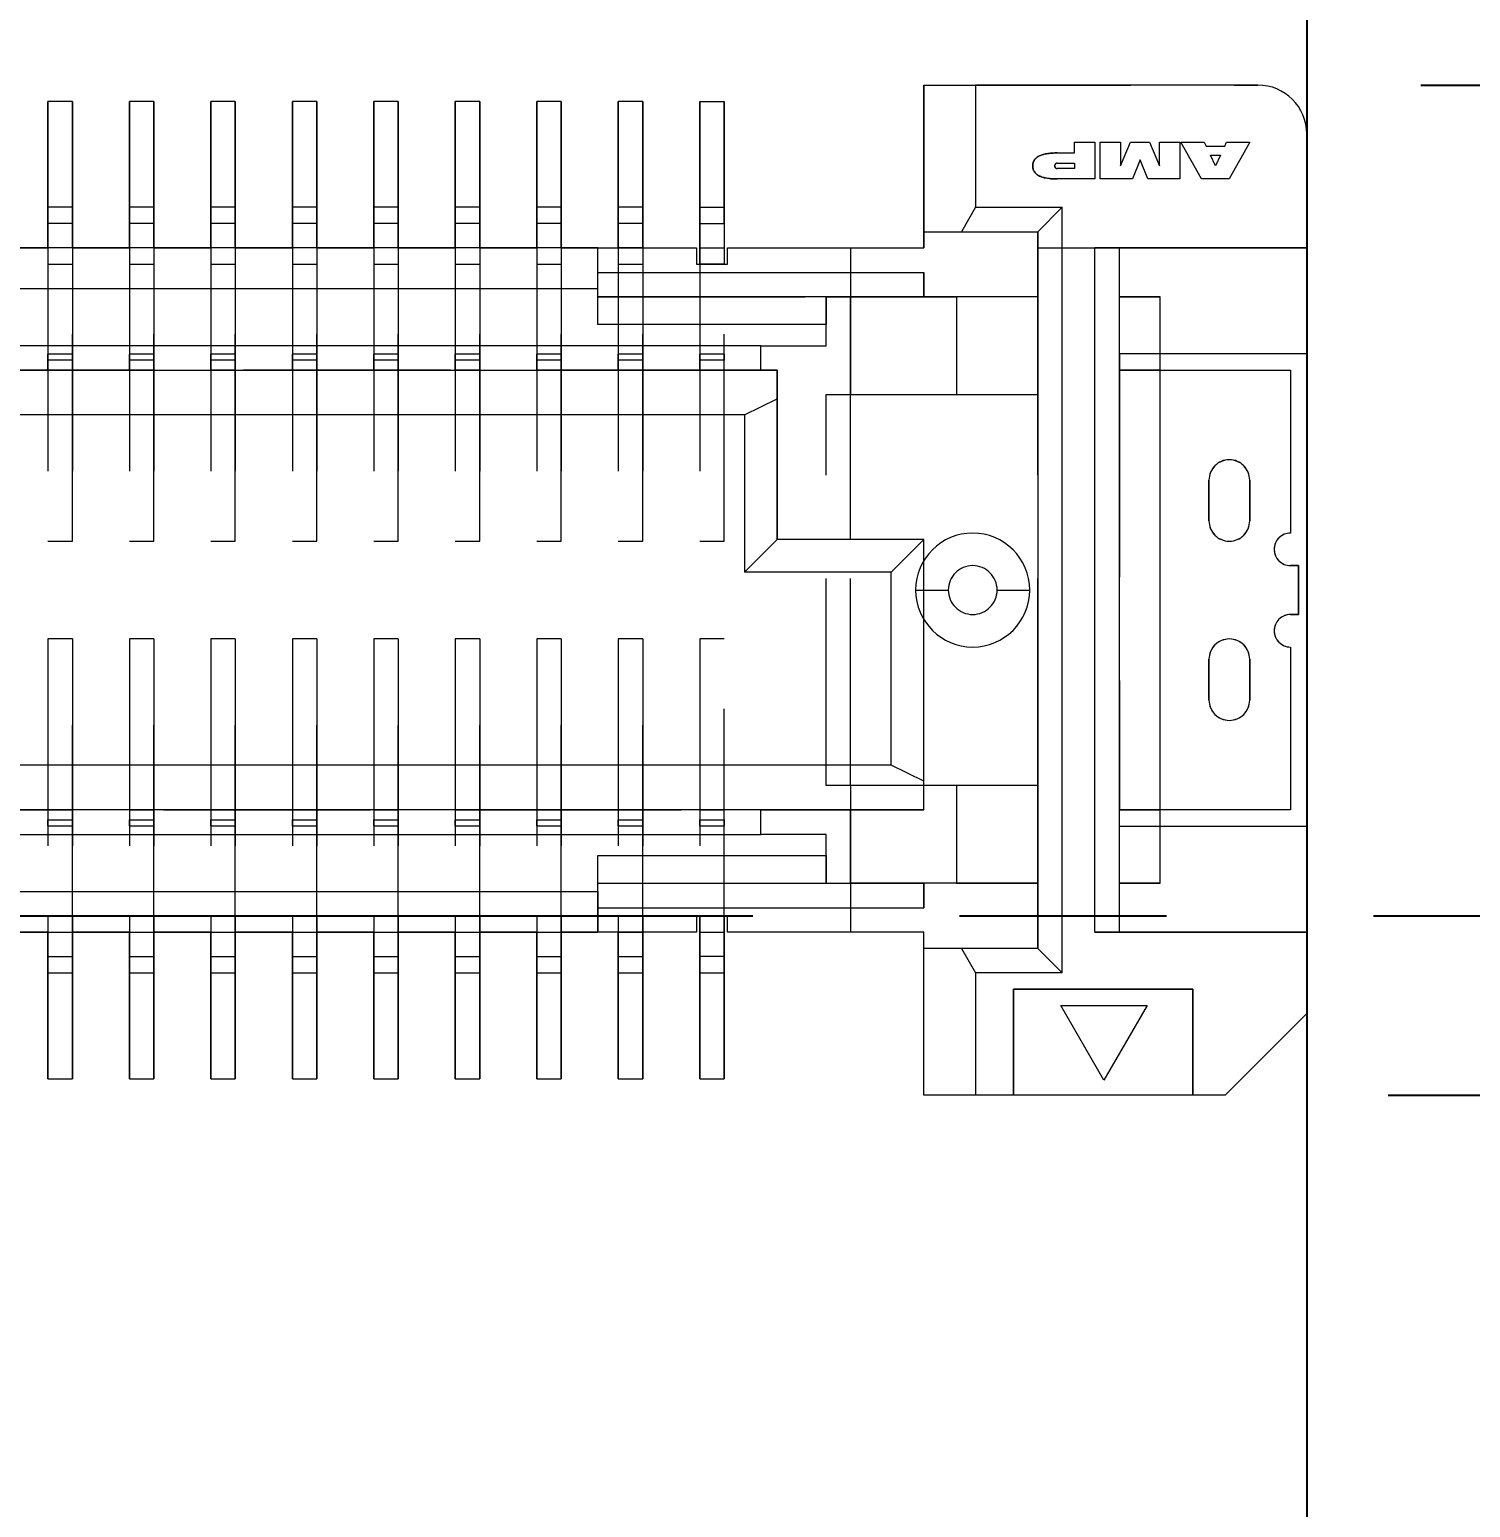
# Model space of a CAD drawing. Header units: millimetres. Extents: x 0 to 403, y 0 to 280.
# Drawn here: x 357.93 to 366.77, y 74.8 to 83.87 of the extents above; entities that cross this region are included whole.
import ezdxf

# ---------------------------------------------------------------- set-up
doc = ezdxf.new("R2010")
doc.units = ezdxf.units.MM
doc.linetypes.add('CENTER', pattern=[10.16, 6.35, -1.27, 1.27, -1.27])
doc.linetypes.add('HIDDEN', pattern=[1.905, 1.27, -0.635])
doc.layers.add('CL', color=2, linetype='CENTER')
doc.layers.add('DIM', color=1, linetype='Continuous')
doc.styles.add('SLDTEXTSTYLE0', font='romans__.ttf', dxfattribs={"width": 0.94})
doc.dimstyles.new('SLDDIMSTYLE1', dxfattribs={"dimtxt": 3, "dimasz": 2, "dimexe": 0, "dimexo": 0.0625, "dimgap": 0.75, "dimtad": 0, "dimtih": 1, "dimtoh": 1, "dimrnd": 1e-09, "dimzin": 12, "dimdsep": 46, "dimtxsty": 'SLDTEXTSTYLE0', "dimblk1": 'NONE', "dimblk2": 'NONE', "dimsah": 1, "dimcen": 0.09, "dimadec": 0, "dimazin": 3, "dimtfac": 1, "dimtofl": 0, "dimtmove": 0, "dimatfit": 3, "dimldrblk": 'NONE', "dimfxl": 1, "dimfrac": 2, "dimtolj": 1, "dimtzin": 12, "dimarcsym": 0})
doc.dimstyles.new('SLDDIMSTYLE2', dxfattribs={"dimtxt": 3, "dimasz": 2, "dimexe": 0, "dimexo": 0.0625, "dimgap": 0.75, "dimtad": 0, "dimtih": 1, "dimtoh": 1, "dimrnd": 1e-09, "dimzin": 4, "dimdsep": 46, "dimtxsty": 'SLDTEXTSTYLE0', "dimblk1": 'NONE', "dimblk2": 'NONE', "dimsah": 1, "dimcen": 0.09, "dimadec": 0, "dimazin": 1, "dimtfac": 1, "dimtofl": 0, "dimtmove": 0, "dimatfit": 3, "dimldrblk": 'NONE', "dimfxl": 1, "dimfrac": 2, "dimtolj": 1, "dimtzin": 12, "dimarcsym": 0})
doc.dimstyles.new('SLDDIMSTYLE7', dxfattribs={"dimtxt": 3, "dimasz": 2, "dimexe": 0, "dimexo": 0.0625, "dimgap": 0.75, "dimtad": 1, "dimrnd": 1e-09, "dimzin": 12, "dimdsep": 46, "dimtxsty": 'SLDTEXTSTYLE0', "dimsah": 1, "dimcen": 0.09, "dimadec": 0, "dimazin": 3, "dimtol": 1, "dimtp": 0.15, "dimtm": 0.15, "dimtfac": 1, "dimtofl": 0, "dimtmove": 0, "dimatfit": 3, "dimfxl": 1, "dimfrac": 2, "dimtolj": 1, "dimarcsym": 0})

# ---------------------------------------------------------------- blocks, each defined once
blk = doc.blocks.new('_D_46')
at = {"layer": 'DIM', "transparency": 16777216}
for p, q in [((306.0133, 71.6405), (306.0133, 76.4291)), ((309.8648, 66.6405), (306.0133, 71.6405)), ((309.8648, 66.6405), (309.8648, 61.6405))]:
    blk.add_line(p, q, dxfattribs=at)
at = {"layer": 'DIM', "transparency": 16777216, "insert": (308.2729, 48.5947), "char_height": 3, "attachment_point": 1, "rotation": 90, "style": 'SLDTEXTSTYLE0'}
blk.add_mtext('74.20', dxfattribs=at)
blk = doc.blocks.new('_NONE')
blk = doc.blocks.new('_D_48')
at = {"layer": 'DIM', "transparency": 16777216}
for p, q in [((264.1333, 71.6405), (264.1333, 82.1791)), ((264.1202, 66.6405), (264.1333, 71.6405)), ((264.1202, 66.6405), (264.1202, 61.6405))]:
    blk.add_line(p, q, dxfattribs=at)
at = {"layer": 'DIM', "transparency": 16777216, "insert": (262.5284, 45.703), "char_height": 3, "attachment_point": 1, "rotation": 90, "style": 'SLDTEXTSTYLE0'}
blk.add_mtext('116.08', dxfattribs=at)
blk = doc.blocks.new('_D_56')
at = {"layer": 'DIM', "transparency": 16777216}
for p, q in [((303.9633, 93.5291), (303.9633, 66.2346)), ((365.7633, 93.5291), (365.7633, 66.2346)), ((365.7633, 67.2346), (303.9633, 67.2346))]:
    blk.add_line(p, q, dxfattribs=at)
for points in [[(303.9633, 67.2346), (305.9633, 66.9846), (305.9633, 67.4846)], [(365.7633, 67.2346), (363.7633, 67.4846), (363.7633, 66.9846)]]:
    blk.add_solid(points, dxfattribs=at)
at = {"layer": 'DIM', "transparency": 16777216, "char_height": 3, "attachment_point": 1, "style": 'SLDTEXTSTYLE0'}
for s, insert in [('61.80', (319.8779, 71.2556)), (' ±0.15', (332.9237, 71.2556))]:
    blk.add_mtext(s, dxfattribs=dict(at, insert=insert))
blk = doc.blocks.new('_D_58')
at = {"layer": 'DIM', "transparency": 16777216}
for p, q in [((372.1685, 83.5291), (372.1685, 113.3398)), ((366.4633, 83.5291), (373.1685, 83.5291)), ((372.1685, 83.5291), (372.1685, 77.3291)), ((366.2633, 77.3291), (373.1685, 77.3291))]:
    blk.add_line(p, q, dxfattribs=at)
for points in [[(372.1685, 83.5291), (371.9185, 81.5291), (372.4185, 81.5291)], [(372.1685, 77.3291), (372.4185, 79.3291), (371.9185, 79.3291)]]:
    blk.add_solid(points, dxfattribs=at)
at = {"layer": 'DIM', "transparency": 16777216, "char_height": 3, "attachment_point": 1, "rotation": 90, "style": 'SLDTEXTSTYLE0'}
for s, insert in [(' ±0.15', (368.1475, 96.4148)), ('6.20', (368.1475, 86.2607))]:
    blk.add_mtext(s, dxfattribs=dict(at, insert=insert))
blk = doc.blocks.new('SW_CENTERMARKSYMBOL_2')
at = {"layer": 'CL', "color": 0}
blk.add_line((46, -87), (112, -87), dxfattribs=at)

msp = doc.modelspace()

# ---------------------------------------------------------------- linework, layer by layer
at = {"color": 7, "linetype": 'Continuous', "lineweight": 0}
for p, q in [((363.4133, 82.6291), (363.4133, 83.5291)), ((363.4133, 83.5291), (363.7309, 83.5291)), ((363.7309, 83.5291), (363.7309, 82.7791)), ((365.4633, 83.5291), (363.7309, 83.5291)), ((358.1883, 83.4291), (358.0383, 83.4291)), ((358.0383, 82.7791), (358.0383, 83.4291)), ((358.1883, 82.7791), (358.1883, 83.4291)), ((358.6883, 83.4291), (358.5383, 83.4291)), ((358.5383, 82.7791), (358.5383, 83.4291)), ((358.6883, 82.7791), (358.6883, 83.4291)), ((359.1883, 83.4291), (359.0383, 83.4291)), ((359.0383, 82.7791), (359.0383, 83.4291)), ((359.1883, 82.7791), (359.1883, 83.4291)), ((359.6883, 83.4291), (359.5383, 83.4291)), ((359.5383, 82.7791), (359.5383, 83.4291)), ((359.6883, 82.7791), (359.6883, 83.4291)), ((360.1883, 83.4291), (360.0383, 83.4291)), ((360.0383, 82.7791), (360.0383, 83.4291)), ((360.1883, 82.7791), (360.1883, 83.4291)), ((360.6883, 83.4291), (360.5383, 83.4291)), ((360.5383, 82.7791), (360.5383, 83.4291)), ((360.6883, 82.7791), (360.6883, 83.4291)), ((361.1883, 83.4291), (361.0383, 83.4291)), ((361.0383, 82.7791), (361.0383, 83.4291)), ((361.1883, 82.7791), (361.1883, 83.4291)), ((361.6883, 83.4291), (361.5383, 83.4291)), ((361.5383, 82.7791), (361.5383, 83.4291)), ((361.6883, 82.7791), (361.6883, 83.4291)), ((362.0383, 83.4291), (362.1883, 83.4291)), ((362.0383, 82.7791), (362.0383, 83.4291)), ((362.1883, 82.7791), (362.1883, 83.4291)), ((365.7633, 82.5291), (365.7633, 83.2291)), ((364.2324, 83.113), (364.3373, 83.113)), ((364.3373, 83.113), (364.3373, 83.1791)), ((364.3373, 83.1791), (364.4624, 83.1791)), ((364.4624, 83.1791), (364.4624, 82.9528)), ((364.4963, 82.9528), (364.4963, 83.1791)), ((364.4963, 83.1791), (364.6208, 83.1791)), ((364.6208, 83.1791), (364.6208, 83.0331)), ((364.6208, 83.0331), (364.6825, 83.1791)), ((364.6825, 83.1791), (364.7981, 83.1791)), ((364.7981, 83.1791), (364.8598, 83.0331)), ((364.8598, 83.0331), (364.8598, 83.1791)), ((364.8598, 83.1791), (364.9843, 83.1791)), ((364.9843, 83.1791), (364.9843, 82.9528)), ((365.1169, 82.9528), (364.9914, 83.1791)), ((364.9914, 83.1791), (365.1336, 83.1791)), ((365.1336, 83.1791), (365.145, 83.1551)), ((365.145, 83.1551), (365.2599, 83.1551)), ((365.2599, 83.1551), (365.2711, 83.1791)), ((365.2711, 83.1791), (365.4133, 83.1791)), ((365.4133, 83.1791), (365.2879, 82.9528)), ((364.2324, 83.0499), (364.3373, 83.0499)), ((364.3373, 83.0499), (364.3373, 83.0162)), ((364.7403, 83.0699), (364.693, 82.9528)), ((364.7876, 82.9528), (364.7403, 83.0699)), ((365.203, 83.0331), (365.1721, 83.0981)), ((365.1721, 83.0981), (365.2333, 83.0981)), ((365.2333, 83.0981), (365.203, 83.0331)), ((364.3373, 83.0162), (364.2324, 83.0162)), ((364.4624, 82.9528), (364.2324, 82.9528)), ((364.693, 82.9528), (364.4963, 82.9528)), ((364.9843, 82.9528), (364.7876, 82.9528)), ((365.2879, 82.9528), (365.1169, 82.9528)), ((358.1883, 82.7791), (358.0383, 82.7791)), ((358.0383, 82.6791), (358.0383, 82.7791)), ((358.1883, 82.6791), (358.1883, 82.7791)), ((358.6883, 82.7791), (358.5383, 82.7791)), ((358.5383, 82.6791), (358.5383, 82.7791)), ((358.6883, 82.6791), (358.6883, 82.7791)), ((359.1883, 82.7791), (359.0383, 82.7791)), ((359.0383, 82.6791), (359.0383, 82.7791)), ((359.1883, 82.6791), (359.1883, 82.7791)), ((359.6883, 82.7791), (359.5383, 82.7791)), ((359.5383, 82.6791), (359.5383, 82.7791)), ((359.6883, 82.6791), (359.6883, 82.7791)), ((360.1883, 82.7791), (360.0383, 82.7791)), ((360.0383, 82.6791), (360.0383, 82.7791)), ((360.1883, 82.6791), (360.1883, 82.7791)), ((360.6883, 82.7791), (360.5383, 82.7791)), ((360.5383, 82.6791), (360.5383, 82.7791)), ((360.6883, 82.6791), (360.6883, 82.7791)), ((361.1883, 82.7791), (361.0383, 82.7791)), ((361.0383, 82.6791), (361.0383, 82.7791)), ((361.1883, 82.6791), (361.1883, 82.7791)), ((361.6883, 82.7791), (361.5383, 82.7791)), ((361.5383, 82.6791), (361.5383, 82.7791)), ((361.6883, 82.6791), (361.6883, 82.7791)), ((362.0383, 82.7791), (362.1883, 82.7791)), ((362.0383, 82.6791), (362.0383, 82.7791)), ((362.1883, 82.6791), (362.1883, 82.7791)), ((363.7309, 82.7791), (363.6443, 82.6291)), ((363.7309, 82.7791), (364.2633, 82.7791)), ((364.2633, 82.7791), (364.1133, 82.6291)), ((364.2633, 78.0791), (364.2633, 82.7791)), ((358.1883, 82.6791), (358.0383, 82.6791)), ((358.0383, 82.5291), (358.0383, 82.6791)), ((358.1883, 82.5291), (358.1883, 82.6791)), ((358.5383, 82.5291), (358.5383, 82.6791)), ((358.6883, 82.6791), (358.5383, 82.6791)), ((358.6883, 82.5291), (358.6883, 82.6791)), ((359.1883, 82.6791), (359.0383, 82.6791)), ((359.0383, 82.5291), (359.0383, 82.6791)), ((359.1883, 82.5291), (359.1883, 82.6791)), ((359.6883, 82.6791), (359.5383, 82.6791)), ((359.5383, 82.5291), (359.5383, 82.6791)), ((359.6883, 82.5291), (359.6883, 82.6791)), ((360.1883, 82.6791), (360.0383, 82.6791)), ((360.0383, 82.5291), (360.0383, 82.6791)), ((360.1883, 82.5291), (360.1883, 82.6791)), ((360.6883, 82.6791), (360.5383, 82.6791)), ((360.5383, 82.5291), (360.5383, 82.6791)), ((360.6883, 82.5291), (360.6883, 82.6791)), ((361.1883, 82.6791), (361.0383, 82.6791)), ((361.0383, 82.5291), (361.0383, 82.6791)), ((361.1883, 82.5291), (361.1883, 82.6791)), ((361.6883, 82.6791), (361.5383, 82.6791)), ((361.5383, 82.5291), (361.5383, 82.6791)), ((361.6883, 82.5291), (361.6883, 82.6791)), ((362.0383, 82.6791), (362.1883, 82.6791)), ((362.0383, 82.4291), (362.0383, 82.6791)), ((362.1883, 82.6791), (362.1883, 82.4291)), ((363.4133, 82.6291), (363.6443, 82.6291)), ((363.4133, 82.5291), (363.4133, 82.6291)), ((363.6443, 82.6291), (364.1133, 82.6291)), ((364.1133, 82.6291), (364.1133, 78.2291)), ((361.4133, 82.5291), (357.8133, 82.5291)), ((361.4133, 82.3791), (361.4133, 82.5291)), ((361.4133, 82.5291), (362.0183, 82.5291)), ((362.0183, 82.5291), (362.0183, 82.4291)), ((362.2083, 82.4291), (362.2083, 82.5291)), ((362.2083, 82.5291), (363.4133, 82.5291)), ((364.4633, 82.5291), (365.7633, 82.5291)), ((364.4633, 78.3291), (364.4633, 82.5291)), ((364.6133, 78.3291), (364.6133, 82.5291)), ((365.7633, 82.5291), (365.7633, 81.8791)), ((362.0183, 82.4291), (362.2083, 82.4291)), ((361.4133, 82.3791), (363.4133, 82.3791)), ((361.4133, 82.2291), (361.4133, 82.3791)), ((363.4133, 82.2291), (363.4133, 82.3791)), ((361.4133, 82.2791), (357.8133, 82.2791)), ((363.4133, 82.2291), (361.4133, 82.2291)), ((361.4133, 82.0591), (361.4133, 82.2291)), ((362.8133, 82.2291), (362.8133, 82.0591)), ((362.9633, 80.7391), (362.9633, 82.2291)), ((364.1133, 82.2291), (363.4133, 82.2291)), ((363.6133, 82.2291), (363.6133, 81.6291)), ((364.6133, 82.2291), (364.8633, 82.2291)), ((364.8633, 78.6291), (364.8633, 82.2291)), ((362.8133, 82.0591), (361.4133, 82.0591)), ((362.8133, 81.9291), (362.8133, 82.0591)), ((362.4133, 81.9291), (307.3133, 81.9291)), ((358.1883, 81.8768), (358.0383, 81.8768)), ((358.0383, 81.8407), (358.0383, 81.8768)), ((358.0383, 81.7791), (358.0383, 81.8407)), ((358.1883, 81.8407), (358.0383, 81.8407)), ((358.1883, 81.8768), (358.1883, 81.8407)), ((358.1883, 81.7791), (358.1883, 81.8407)), ((358.6883, 81.8768), (358.5383, 81.8768)), ((358.5383, 81.8407), (358.5383, 81.8768)), ((358.5383, 81.7791), (358.5383, 81.8407)), ((358.6883, 81.8407), (358.5383, 81.8407)), ((358.6883, 81.8768), (358.6883, 81.8407)), ((358.6883, 81.7791), (358.6883, 81.8407)), ((359.1883, 81.8768), (359.0383, 81.8768)), ((359.0383, 81.8407), (359.0383, 81.8768)), ((359.0383, 81.7791), (359.0383, 81.8407)), ((359.1883, 81.8407), (359.0383, 81.8407)), ((359.1883, 81.8768), (359.1883, 81.8407)), ((359.1883, 81.7791), (359.1883, 81.8407)), ((359.6883, 81.8768), (359.5383, 81.8768)), ((359.5383, 81.8407), (359.5383, 81.8768)), ((359.5383, 81.7791), (359.5383, 81.8407)), ((359.6883, 81.8407), (359.5383, 81.8407)), ((359.6883, 81.8768), (359.6883, 81.8407)), ((359.6883, 81.7791), (359.6883, 81.8407)), ((360.1883, 81.8768), (360.0383, 81.8768)), ((360.0383, 81.8407), (360.0383, 81.8768)), ((360.0383, 81.7791), (360.0383, 81.8407)), ((360.1883, 81.8407), (360.0383, 81.8407)), ((360.1883, 81.8768), (360.1883, 81.8407)), ((360.1883, 81.7791), (360.1883, 81.8407)), ((360.6883, 81.8768), (360.5383, 81.8768)), ((360.5383, 81.8407), (360.5383, 81.8768)), ((360.5383, 81.7791), (360.5383, 81.8407)), ((360.6883, 81.8407), (360.5383, 81.8407)), ((360.6883, 81.8768), (360.6883, 81.8407)), ((360.6883, 81.7791), (360.6883, 81.8407)), ((361.1883, 81.8768), (361.0383, 81.8768)), ((361.0383, 81.8407), (361.0383, 81.8768)), ((361.0383, 81.7791), (361.0383, 81.8407)), ((361.1883, 81.8407), (361.0383, 81.8407)), ((361.1883, 81.8768), (361.1883, 81.8407)), ((361.1883, 81.7791), (361.1883, 81.8407)), ((361.6883, 81.8768), (361.5383, 81.8768)), ((361.5383, 81.8407), (361.5383, 81.8768)), ((361.5383, 81.7791), (361.5383, 81.8407)), ((361.6883, 81.8407), (361.5383, 81.8407)), ((361.6883, 81.8768), (361.6883, 81.8407)), ((361.6883, 81.7791), (361.6883, 81.8407)), ((362.1883, 81.8768), (362.0383, 81.8768)), ((362.0383, 81.8407), (362.0383, 81.8768)), ((362.0383, 81.7791), (362.0383, 81.8407)), ((362.1883, 81.8407), (362.0383, 81.8407)), ((362.1883, 81.8768), (362.1883, 81.8407)), ((362.1883, 81.7791), (362.1883, 81.8407)), ((362.4133, 81.7791), (362.4133, 81.9291)), ((362.4133, 81.9291), (362.8133, 81.9291)), ((365.7633, 81.8791), (364.8633, 81.8791)), ((307.2133, 81.7791), (362.5133, 81.7791)), ((362.5133, 81.6027), (362.5133, 81.7791)), ((364.8633, 81.7791), (365.6633, 81.7791)), ((365.6633, 81.7791), (365.6633, 80.7791)), ((362.3133, 81.5046), (362.5133, 81.6027)), ((362.5133, 80.7391), (362.5133, 81.6027)), ((363.6133, 81.6291), (364.1133, 81.6291)), ((362.3133, 81.5046), (307.4133, 81.5046)), ((362.3133, 81.5046), (362.3133, 80.5391)), ((365.1633, 81.1041), (365.1633, 80.8541)), ((365.4133, 80.8541), (365.4133, 81.1041)), ((362.3133, 80.5391), (362.5133, 80.7391)), ((363.4133, 80.7391), (362.5133, 80.7391)), ((363.4133, 80.7391), (363.2133, 80.5391)), ((363.4133, 79.2556), (363.4133, 80.7391)), ((365.6633, 80.5791), (365.7133, 80.5791)), ((365.7133, 80.5791), (365.7133, 80.2791)), ((363.2133, 80.5391), (362.3133, 80.5391)), ((363.2133, 79.3536), (363.2133, 80.5391)), ((365.7133, 80.2791), (365.6633, 80.2791)), ((365.6633, 80.0791), (365.6633, 79.0791)), ((365.1633, 80.0041), (365.1633, 79.7541)), ((365.4133, 79.7541), (365.4133, 80.0041)), ((363.2133, 79.3536), (306.5133, 79.3536)), ((363.4133, 79.2556), (363.2133, 79.3536)), ((363.4133, 79.0791), (363.4133, 79.2556)), ((364.1133, 79.2291), (363.6133, 79.2291)), ((363.6133, 79.2291), (363.6133, 78.6291)), ((363.4133, 79.0791), (306.3133, 79.0791)), ((358.0383, 79.0791), (358.0383, 79.0176)), ((358.1883, 79.0176), (358.1883, 79.0791)), ((358.5383, 79.0791), (358.5383, 79.0176)), ((358.6883, 79.0176), (358.6883, 79.0791)), ((359.0383, 79.0791), (359.0383, 79.0176)), ((359.1883, 79.0176), (359.1883, 79.0791)), ((359.5383, 79.0791), (359.5383, 79.0176)), ((359.6883, 79.0176), (359.6883, 79.0791)), ((360.0383, 79.0791), (360.0383, 79.0176)), ((360.1883, 79.0176), (360.1883, 79.0791)), ((360.5383, 79.0791), (360.5383, 79.0176)), ((360.6883, 79.0176), (360.6883, 79.0791)), ((361.0383, 79.0791), (361.0383, 79.0176)), ((361.1883, 79.0176), (361.1883, 79.0791)), ((361.5383, 79.0791), (361.5383, 79.0176)), ((361.6883, 79.0176), (361.6883, 79.0791)), ((362.0383, 79.0791), (362.0383, 79.0176)), ((362.1883, 79.0176), (362.1883, 79.0791)), ((362.4133, 78.9291), (362.4133, 79.0791)), ((362.9633, 78.6291), (362.9633, 79.0791)), ((365.6633, 79.0791), (364.8633, 79.0791)), ((358.0383, 79.0176), (358.1883, 79.0176)), ((358.0383, 78.9815), (358.0383, 79.0176)), ((358.0383, 78.9815), (358.1883, 78.9815)), ((358.1883, 79.0176), (358.1883, 78.9815)), ((358.5383, 79.0176), (358.6883, 79.0176)), ((358.5383, 78.9815), (358.5383, 79.0176)), ((358.5383, 78.9815), (358.6883, 78.9815)), ((358.6883, 79.0176), (358.6883, 78.9815)), ((359.0383, 79.0176), (359.1883, 79.0176)), ((359.0383, 78.9815), (359.0383, 79.0176)), ((359.0383, 78.9815), (359.1883, 78.9815)), ((359.1883, 79.0176), (359.1883, 78.9815)), ((359.5383, 79.0176), (359.6883, 79.0176)), ((359.5383, 78.9815), (359.5383, 79.0176)), ((359.5383, 78.9815), (359.6883, 78.9815)), ((359.6883, 79.0176), (359.6883, 78.9815)), ((360.0383, 79.0176), (360.1883, 79.0176)), ((360.0383, 78.9815), (360.0383, 79.0176)), ((360.0383, 78.9815), (360.1883, 78.9815)), ((360.1883, 79.0176), (360.1883, 78.9815)), ((360.5383, 79.0176), (360.6883, 79.0176)), ((360.5383, 78.9815), (360.5383, 79.0176)), ((360.5383, 78.9815), (360.6883, 78.9815)), ((360.6883, 79.0176), (360.6883, 78.9815)), ((361.0383, 79.0176), (361.1883, 79.0176)), ((361.0383, 78.9815), (361.0383, 79.0176)), ((361.0383, 78.9815), (361.1883, 78.9815)), ((361.1883, 79.0176), (361.1883, 78.9815)), ((361.5383, 79.0176), (361.6883, 79.0176)), ((361.5383, 78.9815), (361.5383, 79.0176)), ((361.5383, 78.9815), (361.6883, 78.9815)), ((361.6883, 79.0176), (361.6883, 78.9815)), ((362.0383, 79.0176), (362.1883, 79.0176)), ((362.0383, 78.9815), (362.0383, 79.0176)), ((362.0383, 78.9815), (362.1883, 78.9815)), ((362.1883, 79.0176), (362.1883, 78.9815)), ((364.8633, 78.9791), (365.7633, 78.9791)), ((365.7633, 78.9791), (365.7633, 78.3291)), ((307.3133, 78.9291), (362.4133, 78.9291)), ((362.8133, 78.9291), (362.4133, 78.9291)), ((362.8133, 78.7991), (362.8133, 78.9291)), ((361.4133, 78.7991), (362.8133, 78.7991)), ((361.4133, 78.6291), (361.4133, 78.7991)), ((362.8133, 78.7991), (362.8133, 78.6291)), ((357.8133, 78.5791), (361.4133, 78.5791)), ((361.4133, 78.6291), (363.4133, 78.6291)), ((361.4133, 78.4791), (361.4133, 78.6291)), ((363.4133, 78.4791), (363.4133, 78.6291)), ((364.1133, 78.6291), (363.4133, 78.6291)), ((364.8633, 78.6291), (364.6133, 78.6291)), ((361.4133, 78.3291), (361.4133, 78.4791)), ((361.4133, 78.4791), (363.4133, 78.4791)), ((362.2083, 78.4291), (362.0183, 78.4291)), ((362.0183, 78.4291), (362.0183, 78.3291)), ((362.0383, 78.1791), (362.0383, 78.4291)), ((362.1883, 78.1791), (362.1883, 78.4291)), ((362.2083, 78.3291), (362.2083, 78.4291)), ((357.8133, 78.3291), (361.4133, 78.3291)), ((358.0383, 78.1791), (358.0383, 78.3291)), ((358.1883, 78.1791), (358.1883, 78.3291)), ((358.5383, 78.1791), (358.5383, 78.3291)), ((358.6883, 78.1791), (358.6883, 78.3291)), ((359.0383, 78.1791), (359.0383, 78.3291)), ((359.1883, 78.1791), (359.1883, 78.3291)), ((359.5383, 78.1791), (359.5383, 78.3291)), ((359.6883, 78.1791), (359.6883, 78.3291)), ((360.0383, 78.1791), (360.0383, 78.3291)), ((360.1883, 78.1791), (360.1883, 78.3291)), ((360.5383, 78.1791), (360.5383, 78.3291)), ((360.6883, 78.1791), (360.6883, 78.3291)), ((361.0383, 78.1791), (361.0383, 78.3291)), ((361.1883, 78.1791), (361.1883, 78.3291)), ((362.0183, 78.3291), (361.4133, 78.3291)), ((361.5383, 78.1791), (361.5383, 78.3291)), ((361.6883, 78.1791), (361.6883, 78.3291)), ((363.4133, 78.3291), (362.2083, 78.3291)), ((363.4133, 78.2291), (363.4133, 78.3291)), ((365.7633, 78.3291), (364.4633, 78.3291)), ((365.7633, 78.3291), (365.7633, 77.8291)), ((363.4133, 77.3291), (363.4133, 78.2291)), ((363.6443, 78.2291), (363.4133, 78.2291)), ((363.6443, 78.2291), (363.7309, 78.0791)), ((364.1133, 78.2291), (363.6443, 78.2291)), ((364.1133, 78.2291), (364.2633, 78.0791)), ((358.0383, 78.1791), (358.1883, 78.1791)), ((358.0383, 78.0791), (358.0383, 78.1791)), ((358.1883, 78.0791), (358.1883, 78.1791)), ((358.5383, 78.1791), (358.6883, 78.1791)), ((358.5383, 78.0791), (358.5383, 78.1791)), ((358.6883, 78.0791), (358.6883, 78.1791)), ((359.0383, 78.1791), (359.1883, 78.1791)), ((359.0383, 78.0791), (359.0383, 78.1791)), ((359.1883, 78.0791), (359.1883, 78.1791)), ((359.5383, 78.1791), (359.6883, 78.1791)), ((359.5383, 78.0791), (359.5383, 78.1791)), ((359.6883, 78.0791), (359.6883, 78.1791)), ((360.0383, 78.1791), (360.1883, 78.1791)), ((360.0383, 78.0791), (360.0383, 78.1791)), ((360.1883, 78.0791), (360.1883, 78.1791)), ((360.5383, 78.1791), (360.6883, 78.1791)), ((360.5383, 78.0791), (360.5383, 78.1791)), ((360.6883, 78.0791), (360.6883, 78.1791)), ((361.0383, 78.1791), (361.1883, 78.1791)), ((361.0383, 78.0791), (361.0383, 78.1791)), ((361.1883, 78.0791), (361.1883, 78.1791)), ((361.5383, 78.1791), (361.6883, 78.1791)), ((361.5383, 78.0791), (361.5383, 78.1791)), ((361.6883, 78.0791), (361.6883, 78.1791)), ((362.1883, 78.1791), (362.0383, 78.1791)), ((362.0383, 78.0791), (362.0383, 78.1791)), ((362.1883, 78.0791), (362.1883, 78.1791)), ((358.0383, 78.0791), (358.1883, 78.0791)), ((358.0383, 77.4291), (358.0383, 78.0791)), ((358.1883, 77.4291), (358.1883, 78.0791)), ((358.5383, 78.0791), (358.6883, 78.0791)), ((358.5383, 77.4291), (358.5383, 78.0791)), ((358.6883, 77.4291), (358.6883, 78.0791)), ((359.0383, 78.0791), (359.1883, 78.0791)), ((359.0383, 77.4291), (359.0383, 78.0791)), ((359.1883, 77.4291), (359.1883, 78.0791)), ((359.5383, 78.0791), (359.6883, 78.0791)), ((359.5383, 77.4291), (359.5383, 78.0791)), ((359.6883, 77.4291), (359.6883, 78.0791)), ((360.0383, 78.0791), (360.1883, 78.0791)), ((360.0383, 77.4291), (360.0383, 78.0791)), ((360.1883, 77.4291), (360.1883, 78.0791)), ((360.5383, 78.0791), (360.6883, 78.0791)), ((360.5383, 77.4291), (360.5383, 78.0791)), ((360.6883, 77.4291), (360.6883, 78.0791)), ((361.0383, 78.0791), (361.1883, 78.0791)), ((361.0383, 77.4291), (361.0383, 78.0791)), ((361.1883, 77.4291), (361.1883, 78.0791)), ((361.5383, 78.0791), (361.6883, 78.0791)), ((361.5383, 77.4291), (361.5383, 78.0791)), ((361.6883, 77.4291), (361.6883, 78.0791)), ((362.0383, 78.0791), (362.1883, 78.0791)), ((362.0383, 77.4291), (362.0383, 78.0791)), ((362.1883, 77.4291), (362.1883, 78.0791)), ((363.7309, 78.0791), (363.7309, 77.3291)), ((364.2633, 78.0791), (363.7309, 78.0791)), ((363.9633, 77.9791), (365.0633, 77.9791)), ((363.9633, 77.3291), (363.9633, 77.9791)), ((365.0633, 77.9791), (365.0633, 77.3291)), ((364.2533, 77.8791), (364.7833, 77.8791)), ((364.5183, 77.4201), (364.2533, 77.8791)), ((364.7833, 77.8791), (364.5183, 77.4201)), ((365.7633, 77.8291), (365.2633, 77.3291)), ((358.0383, 77.4291), (358.1883, 77.4291)), ((358.5383, 77.4291), (358.6883, 77.4291)), ((359.0383, 77.4291), (359.1883, 77.4291)), ((359.5383, 77.4291), (359.6883, 77.4291)), ((360.0383, 77.4291), (360.1883, 77.4291)), ((360.5383, 77.4291), (360.6883, 77.4291)), ((361.0383, 77.4291), (361.1883, 77.4291)), ((361.5383, 77.4291), (361.6883, 77.4291)), ((362.0383, 77.4291), (362.1883, 77.4291)), ((363.7309, 77.3291), (363.4133, 77.3291)), ((363.9633, 77.3291), (363.7309, 77.3291)), ((365.0633, 77.3291), (363.9633, 77.3291)), ((365.2633, 77.3291), (365.0633, 77.3291))]:
    msp.add_line(p, q, dxfattribs=at)
at = {"color": 7, "linetype": 'HIDDEN', "lineweight": 0}
for p, q in [((363.4133, 83.5291), (363.4133, 82.5291)), ((363.4133, 83.5291), (365.4633, 83.5291)), ((358.1883, 83.4291), (358.0383, 83.4291)), ((358.0383, 83.4291), (358.0383, 82.5291)), ((358.1883, 83.4291), (358.1883, 82.5291)), ((358.6883, 83.4291), (358.5383, 83.4291)), ((358.5383, 83.4291), (358.5383, 82.5291)), ((358.6883, 83.4291), (358.6883, 82.5291)), ((359.1883, 83.4291), (359.0383, 83.4291)), ((359.0383, 83.4291), (359.0383, 82.5291)), ((359.1883, 83.4291), (359.1883, 82.5291)), ((359.6883, 83.4291), (359.5383, 83.4291)), ((359.5383, 83.4291), (359.5383, 82.5291)), ((359.6883, 83.4291), (359.6883, 82.5291)), ((360.1883, 83.4291), (360.0383, 83.4291)), ((360.0383, 83.4291), (360.0383, 82.5291)), ((360.1883, 83.4291), (360.1883, 82.5291)), ((360.6883, 83.4291), (360.5383, 83.4291)), ((360.5383, 83.4291), (360.5383, 82.5291)), ((360.6883, 83.4291), (360.6883, 82.5291)), ((361.1883, 83.4291), (361.0383, 83.4291)), ((361.0383, 83.4291), (361.0383, 82.5291)), ((361.1883, 83.4291), (361.1883, 82.5291)), ((361.6883, 83.4291), (361.5383, 83.4291)), ((361.5383, 83.4291), (361.5383, 82.5291)), ((361.6883, 83.4291), (361.6883, 82.5291)), ((362.0383, 83.4291), (362.1883, 83.4291)), ((362.0383, 83.4291), (362.0383, 82.5291)), ((362.1883, 83.4291), (362.1883, 82.5291)), ((365.7633, 82.5291), (365.7633, 83.2291)), ((364.2324, 83.113), (364.3373, 83.113)), ((364.3373, 83.113), (364.3373, 83.1791)), ((364.3373, 83.1791), (364.4624, 83.1791)), ((364.4624, 83.1791), (364.4624, 82.9528)), ((364.4963, 83.1791), (364.6208, 83.1791)), ((364.4963, 82.9528), (364.4963, 83.1791)), ((364.6208, 83.1791), (364.6208, 83.0331)), ((364.6208, 83.0331), (364.6825, 83.1791)), ((364.6825, 83.1791), (364.7981, 83.1791)), ((364.7981, 83.1791), (364.8598, 83.0331)), ((364.8598, 83.0331), (364.8598, 83.1791)), ((364.8598, 83.1791), (364.9843, 83.1791)), ((364.9843, 83.1791), (364.9843, 82.9528)), ((365.1169, 82.9528), (364.9914, 83.1791)), ((364.9914, 83.1791), (365.1336, 83.1791)), ((365.1336, 83.1791), (365.145, 83.1551)), ((365.145, 83.1551), (365.2599, 83.1551)), ((365.2599, 83.1551), (365.2711, 83.1791)), ((365.2711, 83.1791), (365.4133, 83.1791)), ((365.4133, 83.1791), (365.2879, 82.9528)), ((364.2324, 83.0499), (364.3373, 83.0499)), ((364.3373, 83.0499), (364.3373, 83.0162)), ((364.7403, 83.0699), (364.693, 82.9528)), ((364.7876, 82.9528), (364.7403, 83.0699)), ((365.1721, 83.0981), (365.2333, 83.0981)), ((365.203, 83.0331), (365.1721, 83.0981)), ((365.2333, 83.0981), (365.203, 83.0331)), ((364.3373, 83.0162), (364.2324, 83.0162)), ((364.4624, 82.9528), (364.2324, 82.9528)), ((364.693, 82.9528), (364.4963, 82.9528)), ((364.9843, 82.9528), (364.7876, 82.9528)), ((365.2879, 82.9528), (365.1169, 82.9528)), ((362.0383, 82.6791), (362.1883, 82.6791)), ((363.4133, 82.6291), (364.1133, 82.6291)), ((364.1133, 82.2291), (364.1133, 82.6291)), ((357.6883, 82.5291), (358.0383, 82.5291)), ((358.1883, 82.5291), (358.0383, 82.5291)), ((358.0383, 82.5291), (358.0383, 80.7291)), ((358.0383, 82.5291), (358.0383, 82.4291)), ((358.1883, 80.7291), (358.1883, 82.5291)), ((358.1883, 82.5291), (358.5383, 82.5291)), ((358.1883, 82.5291), (358.1883, 82.4291)), ((358.6883, 82.5291), (358.5383, 82.5291)), ((358.5383, 82.5291), (358.5383, 80.7291)), ((358.5383, 82.5291), (358.5383, 82.4291)), ((358.6883, 80.7291), (358.6883, 82.5291)), ((358.6883, 82.5291), (359.0383, 82.5291)), ((358.6883, 82.5291), (358.6883, 82.4291)), ((359.1883, 82.5291), (359.0383, 82.5291)), ((359.0383, 82.5291), (359.0383, 80.7291)), ((359.0383, 82.5291), (359.0383, 82.4291)), ((359.1883, 80.7291), (359.1883, 82.5291)), ((359.1883, 82.5291), (359.5383, 82.5291)), ((359.1883, 82.5291), (359.1883, 82.4291)), ((359.6883, 82.5291), (359.5383, 82.5291)), ((359.5383, 82.5291), (359.5383, 80.7291)), ((359.5383, 82.5291), (359.5383, 82.4291)), ((359.6883, 80.7291), (359.6883, 82.5291)), ((359.6883, 82.5291), (360.0383, 82.5291)), ((359.6883, 82.5291), (359.6883, 82.4291)), ((360.1883, 82.5291), (360.0383, 82.5291)), ((360.0383, 82.5291), (360.0383, 80.7291)), ((360.0383, 82.5291), (360.0383, 82.4291)), ((360.1883, 80.7291), (360.1883, 82.5291)), ((360.1883, 82.5291), (360.5383, 82.5291)), ((360.1883, 82.5291), (360.1883, 82.4291)), ((360.6883, 82.5291), (360.5383, 82.5291)), ((360.5383, 82.5291), (360.5383, 80.7291)), ((360.5383, 82.5291), (360.5383, 82.4291)), ((360.6883, 80.7291), (360.6883, 82.5291)), ((360.6883, 82.5291), (361.0383, 82.5291)), ((360.6883, 82.5291), (360.6883, 82.4291)), ((361.1883, 82.5291), (361.0383, 82.5291)), ((361.0383, 82.5291), (361.0383, 80.7291)), ((361.0383, 82.5291), (361.0383, 82.4291)), ((361.1883, 80.7291), (361.1883, 82.5291)), ((361.1883, 82.5291), (361.5383, 82.5291)), ((361.1883, 82.5291), (361.1883, 82.4291)), ((361.4133, 82.2791), (361.4133, 82.5291)), ((361.6883, 82.5291), (361.5383, 82.5291)), ((361.5383, 82.5291), (361.5383, 80.7291)), ((361.5383, 82.5291), (361.5383, 82.4291)), ((361.6883, 80.7291), (361.6883, 82.5291)), ((361.6883, 82.5291), (362.0183, 82.5291)), ((361.6883, 82.5291), (361.6883, 82.4291)), ((362.0183, 82.5291), (362.0183, 82.4291)), ((362.0383, 82.5291), (362.0383, 82.4291)), ((362.0383, 82.5291), (362.1883, 82.5291)), ((362.1883, 82.5291), (362.1883, 82.4291)), ((362.2083, 82.4291), (362.2083, 82.5291)), ((362.2083, 82.5291), (362.9633, 82.5291)), ((362.9633, 82.5291), (362.9633, 81.6291)), ((362.9633, 82.5291), (363.4133, 82.5291)), ((364.1133, 82.5291), (365.7633, 82.5291)), ((364.1133, 82.2291), (364.1133, 82.5291)), ((364.6133, 82.5291), (364.4633, 82.5291)), ((364.6133, 82.2291), (364.6133, 82.5291)), ((365.7633, 82.5291), (364.6133, 82.5291)), ((365.7633, 82.5291), (365.7633, 81.8791)), ((358.0383, 82.4291), (358.0383, 80.7291)), ((358.0383, 82.4291), (358.1883, 82.4291)), ((358.1883, 82.4291), (358.1883, 80.7291)), ((358.5383, 82.4291), (358.5383, 80.7291)), ((358.5383, 82.4291), (358.6883, 82.4291)), ((358.6883, 82.4291), (358.6883, 80.7291)), ((359.0383, 82.4291), (359.0383, 80.7291)), ((359.0383, 82.4291), (359.1883, 82.4291)), ((359.1883, 82.4291), (359.1883, 80.7291)), ((359.5383, 82.4291), (359.5383, 80.7291)), ((359.5383, 82.4291), (359.6883, 82.4291)), ((359.6883, 82.4291), (359.6883, 80.7291)), ((360.0383, 82.4291), (360.0383, 80.7291)), ((360.0383, 82.4291), (360.1883, 82.4291)), ((360.1883, 82.4291), (360.1883, 80.7291)), ((360.5383, 82.4291), (360.5383, 80.7291)), ((360.5383, 82.4291), (360.6883, 82.4291)), ((360.6883, 82.4291), (360.6883, 80.7291)), ((361.0383, 82.4291), (361.0383, 80.7291)), ((361.0383, 82.4291), (361.1883, 82.4291)), ((361.1883, 82.4291), (361.1883, 80.7291)), ((361.5383, 82.4291), (361.5383, 80.7291)), ((361.5383, 82.4291), (361.6883, 82.4291)), ((361.6883, 82.4291), (361.6883, 80.7291)), ((362.0183, 82.4291), (362.0383, 82.4291)), ((362.1883, 82.4291), (362.0383, 82.4291)), ((362.0383, 82.4291), (362.0383, 80.7291)), ((362.1883, 80.7291), (362.1883, 82.4291)), ((362.1883, 82.4291), (362.2083, 82.4291)), ((363.4133, 82.3791), (363.4133, 82.2291)), ((361.4133, 82.0591), (361.4133, 82.2791)), ((361.4133, 82.2291), (362.8133, 82.2291)), ((362.8133, 81.9291), (362.8133, 82.2291)), ((362.8133, 82.2291), (362.9633, 82.2291)), ((362.9633, 82.2291), (363.6133, 82.2291)), ((363.6133, 82.2291), (363.6133, 81.6291)), ((364.1133, 82.2291), (363.6133, 82.2291)), ((364.1133, 81.6291), (364.1133, 82.2291)), ((364.6133, 78.6291), (364.6133, 82.2291)), ((364.8633, 82.2291), (364.6133, 82.2291)), ((364.8633, 81.8791), (364.8633, 82.2291)), ((358.0383, 81.8768), (358.0383, 81.7791)), ((358.1883, 81.7791), (358.1883, 81.8768)), ((358.5383, 81.8768), (358.5383, 81.7791)), ((358.6883, 81.7791), (358.6883, 81.8768)), ((359.0383, 81.8768), (359.0383, 81.7791)), ((359.1883, 81.7791), (359.1883, 81.8768)), ((359.5383, 81.8768), (359.5383, 81.7791)), ((359.6883, 81.7791), (359.6883, 81.8768)), ((360.0383, 81.8768), (360.0383, 81.7791)), ((360.1883, 81.7791), (360.1883, 81.8768)), ((360.5383, 81.8768), (360.5383, 81.7791)), ((360.6883, 81.7791), (360.6883, 81.8768)), ((361.0383, 81.8768), (361.0383, 81.7791)), ((361.1883, 81.7791), (361.1883, 81.8768)), ((361.5383, 81.8768), (361.5383, 81.7791)), ((361.6883, 81.7791), (361.6883, 81.8768)), ((362.0383, 81.8768), (362.0383, 81.7791)), ((362.1883, 81.7791), (362.1883, 81.8768)), ((362.4133, 81.9291), (362.8133, 81.9291)), ((362.4133, 81.7791), (362.4133, 81.9291)), ((364.8633, 81.8791), (364.6133, 81.8791)), ((364.6133, 81.8791), (364.6133, 81.7791)), ((365.7633, 81.8791), (364.6133, 81.8791)), ((364.8633, 81.7791), (364.8633, 81.8791)), ((362.4133, 81.7791), (307.3133, 81.7791)), ((358.1883, 81.7791), (358.0383, 81.7791)), ((358.6883, 81.7791), (358.5383, 81.7791)), ((359.1883, 81.7791), (359.0383, 81.7791)), ((359.6883, 81.7791), (359.5383, 81.7791)), ((360.1883, 81.7791), (360.0383, 81.7791)), ((360.6883, 81.7791), (360.5383, 81.7791)), ((361.1883, 81.7791), (361.0383, 81.7791)), ((361.6883, 81.7791), (361.5383, 81.7791)), ((362.1883, 81.7791), (362.0383, 81.7791)), ((362.5133, 81.7791), (362.4133, 81.7791)), ((362.5133, 81.7791), (362.5133, 80.7391)), ((364.8633, 81.7791), (364.6133, 81.7791)), ((364.6133, 81.7791), (364.6133, 79.0791)), ((364.6133, 81.7791), (365.6633, 81.7791)), ((364.8633, 79.0791), (364.8633, 81.7791)), ((365.6633, 81.7791), (365.6633, 80.7791)), ((362.8133, 81.6291), (362.9633, 81.6291)), ((362.8133, 79.2291), (362.8133, 81.6291)), ((362.9633, 79.2291), (362.9633, 81.6291)), ((362.9633, 81.6291), (363.6133, 81.6291)), ((363.6133, 81.6291), (364.1133, 81.6291)), ((364.1133, 79.2291), (364.1133, 81.6291)), ((365.1633, 80.8541), (365.1633, 81.1041)), ((365.4133, 81.1041), (365.4133, 80.8541)), ((358.0383, 80.7291), (358.1883, 80.7291)), ((358.5383, 80.7291), (358.6883, 80.7291)), ((359.0383, 80.7291), (359.1883, 80.7291)), ((359.5383, 80.7291), (359.6883, 80.7291)), ((360.0383, 80.7291), (360.1883, 80.7291)), ((360.5383, 80.7291), (360.6883, 80.7291)), ((361.0383, 80.7291), (361.1883, 80.7291)), ((361.5383, 80.7291), (361.6883, 80.7291)), ((362.0383, 80.7291), (362.1883, 80.7291)), ((362.9633, 80.7391), (362.5133, 80.7391)), ((363.4133, 80.7391), (362.9633, 80.7391)), ((363.4133, 79.0791), (363.4133, 80.7391)), ((365.7133, 80.5791), (365.6633, 80.5791)), ((365.7133, 80.2791), (365.7133, 80.5791)), ((363.3633, 80.4291), (363.5633, 80.4291)), ((363.8633, 80.4291), (364.0633, 80.4291)), ((365.6633, 80.2791), (365.7133, 80.2791)), ((358.1883, 80.1291), (358.0383, 80.1291)), ((358.0383, 80.1291), (358.0383, 78.3291)), ((358.0383, 80.1291), (358.0383, 78.4291)), ((358.1883, 78.3291), (358.1883, 80.1291)), ((358.1883, 80.1291), (358.1883, 78.4291)), ((358.6883, 80.1291), (358.5383, 80.1291)), ((358.5383, 80.1291), (358.5383, 78.3291)), ((358.5383, 80.1291), (358.5383, 78.4291)), ((358.6883, 78.3291), (358.6883, 80.1291)), ((358.6883, 80.1291), (358.6883, 78.4291)), ((359.1883, 80.1291), (359.0383, 80.1291)), ((359.0383, 80.1291), (359.0383, 78.3291)), ((359.0383, 80.1291), (359.0383, 78.4291)), ((359.1883, 78.3291), (359.1883, 80.1291)), ((359.1883, 80.1291), (359.1883, 78.4291)), ((359.6883, 80.1291), (359.5383, 80.1291)), ((359.5383, 80.1291), (359.5383, 78.3291)), ((359.5383, 80.1291), (359.5383, 78.4291)), ((359.6883, 78.3291), (359.6883, 80.1291)), ((359.6883, 80.1291), (359.6883, 78.4291)), ((360.1883, 80.1291), (360.0383, 80.1291)), ((360.0383, 80.1291), (360.0383, 78.3291)), ((360.0383, 80.1291), (360.0383, 78.4291)), ((360.1883, 78.3291), (360.1883, 80.1291)), ((360.1883, 80.1291), (360.1883, 78.4291)), ((360.6883, 80.1291), (360.5383, 80.1291)), ((360.5383, 80.1291), (360.5383, 78.3291)), ((360.5383, 80.1291), (360.5383, 78.4291)), ((360.6883, 78.3291), (360.6883, 80.1291)), ((360.6883, 80.1291), (360.6883, 78.4291)), ((361.1883, 80.1291), (361.0383, 80.1291)), ((361.0383, 80.1291), (361.0383, 78.3291)), ((361.0383, 80.1291), (361.0383, 78.4291)), ((361.1883, 78.3291), (361.1883, 80.1291)), ((361.1883, 80.1291), (361.1883, 78.4291)), ((361.6883, 80.1291), (361.5383, 80.1291)), ((361.5383, 80.1291), (361.5383, 78.3291)), ((361.5383, 80.1291), (361.5383, 78.4291)), ((361.6883, 78.3291), (361.6883, 80.1291)), ((361.6883, 80.1291), (361.6883, 78.4291)), ((362.0383, 80.1291), (362.0383, 78.4291)), ((362.1883, 80.1291), (362.0383, 80.1291)), ((362.1883, 78.4291), (362.1883, 80.1291)), ((365.6633, 80.0791), (365.6633, 79.0791)), ((365.1633, 79.7541), (365.1633, 80.0041)), ((365.4133, 80.0041), (365.4133, 79.7541)), ((362.9633, 79.2291), (362.8133, 79.2291)), ((362.9633, 79.2291), (362.9633, 78.3291)), ((363.6133, 79.2291), (362.9633, 79.2291)), ((364.1133, 79.2291), (363.6133, 79.2291)), ((363.6133, 79.2291), (363.6133, 78.6291)), ((364.1133, 78.6291), (364.1133, 79.2291)), ((307.3133, 79.0791), (362.4133, 79.0791)), ((358.0383, 79.0791), (358.1883, 79.0791)), ((358.0383, 79.0791), (358.0383, 78.9815)), ((358.1883, 78.9815), (358.1883, 79.0791)), ((358.5383, 79.0791), (358.6883, 79.0791)), ((358.5383, 79.0791), (358.5383, 78.9815)), ((358.6883, 78.9815), (358.6883, 79.0791)), ((359.0383, 79.0791), (359.1883, 79.0791)), ((359.0383, 79.0791), (359.0383, 78.9815)), ((359.1883, 78.9815), (359.1883, 79.0791)), ((359.5383, 79.0791), (359.6883, 79.0791)), ((359.5383, 79.0791), (359.5383, 78.9815)), ((359.6883, 78.9815), (359.6883, 79.0791)), ((360.0383, 79.0791), (360.1883, 79.0791)), ((360.0383, 79.0791), (360.0383, 78.9815)), ((360.1883, 78.9815), (360.1883, 79.0791)), ((360.5383, 79.0791), (360.6883, 79.0791)), ((360.5383, 79.0791), (360.5383, 78.9815)), ((360.6883, 78.9815), (360.6883, 79.0791)), ((361.0383, 79.0791), (361.1883, 79.0791)), ((361.0383, 79.0791), (361.0383, 78.9815)), ((361.1883, 78.9815), (361.1883, 79.0791)), ((361.5383, 79.0791), (361.6883, 79.0791)), ((361.5383, 79.0791), (361.5383, 78.9815)), ((361.6883, 78.9815), (361.6883, 79.0791)), ((362.0383, 79.0791), (362.1883, 79.0791)), ((362.0383, 79.0791), (362.0383, 78.9815)), ((362.1883, 78.9815), (362.1883, 79.0791)), ((362.4133, 78.9291), (362.4133, 79.0791)), ((362.4133, 79.0791), (362.9633, 79.0791)), ((362.9633, 79.0791), (363.4133, 79.0791)), ((364.6133, 78.9791), (364.6133, 79.0791)), ((364.6133, 79.0791), (364.8633, 79.0791)), ((365.6633, 79.0791), (364.6133, 79.0791)), ((364.8633, 78.9791), (364.8633, 79.0791)), ((364.6133, 78.9791), (364.8633, 78.9791)), ((364.6133, 78.9791), (365.7633, 78.9791)), ((364.8633, 78.6291), (364.8633, 78.9791)), ((365.7633, 78.3291), (365.7633, 78.9791)), ((362.8133, 78.9291), (362.4133, 78.9291)), ((362.8133, 78.6291), (362.8133, 78.9291)), ((361.4133, 78.5791), (361.4133, 78.7991)), ((361.4133, 78.6291), (362.8133, 78.6291)), ((361.4133, 78.5791), (361.4133, 78.3291)), ((362.8133, 78.6291), (362.9633, 78.6291)), ((363.6133, 78.6291), (362.9633, 78.6291)), ((363.4133, 78.6291), (363.4133, 78.4791)), ((363.6133, 78.6291), (364.1133, 78.6291)), ((364.1133, 78.2291), (364.1133, 78.6291)), ((364.1133, 78.3291), (364.1133, 78.6291)), ((364.6133, 78.6291), (364.8633, 78.6291)), ((364.6133, 78.3291), (364.6133, 78.6291)), ((358.1883, 78.4291), (358.0383, 78.4291)), ((358.0383, 78.4291), (358.0383, 78.3291)), ((358.1883, 78.4291), (358.1883, 78.3291)), ((358.6883, 78.4291), (358.5383, 78.4291)), ((358.5383, 78.4291), (358.5383, 78.3291)), ((358.6883, 78.4291), (358.6883, 78.3291)), ((359.1883, 78.4291), (359.0383, 78.4291)), ((359.0383, 78.4291), (359.0383, 78.3291)), ((359.1883, 78.4291), (359.1883, 78.3291)), ((359.6883, 78.4291), (359.5383, 78.4291)), ((359.5383, 78.4291), (359.5383, 78.3291)), ((359.6883, 78.4291), (359.6883, 78.3291)), ((360.1883, 78.4291), (360.0383, 78.4291)), ((360.0383, 78.4291), (360.0383, 78.3291)), ((360.1883, 78.4291), (360.1883, 78.3291)), ((360.6883, 78.4291), (360.5383, 78.4291)), ((360.5383, 78.4291), (360.5383, 78.3291)), ((360.6883, 78.4291), (360.6883, 78.3291)), ((361.1883, 78.4291), (361.0383, 78.4291)), ((361.0383, 78.4291), (361.0383, 78.3291)), ((361.1883, 78.4291), (361.1883, 78.3291)), ((361.6883, 78.4291), (361.5383, 78.4291)), ((361.5383, 78.4291), (361.5383, 78.3291)), ((361.6883, 78.4291), (361.6883, 78.3291)), ((362.0183, 78.4291), (362.0183, 78.3291)), ((362.0383, 78.4291), (362.0183, 78.4291)), ((362.0383, 78.4291), (362.1883, 78.4291)), ((362.0383, 78.4291), (362.0383, 78.3291)), ((362.2083, 78.4291), (362.1883, 78.4291)), ((362.1883, 78.4291), (362.1883, 78.3291)), ((362.2083, 78.3291), (362.2083, 78.4291)), ((358.0383, 78.3291), (357.6883, 78.3291)), ((358.0383, 78.3291), (358.1883, 78.3291)), ((358.0383, 78.3291), (358.0383, 77.4291)), ((358.5383, 78.3291), (358.1883, 78.3291)), ((358.1883, 78.3291), (358.1883, 77.4291)), ((358.5383, 78.3291), (358.6883, 78.3291)), ((358.5383, 78.3291), (358.5383, 77.4291)), ((359.0383, 78.3291), (358.6883, 78.3291)), ((358.6883, 78.3291), (358.6883, 77.4291)), ((359.0383, 78.3291), (359.1883, 78.3291)), ((359.0383, 78.3291), (359.0383, 77.4291)), ((359.5383, 78.3291), (359.1883, 78.3291)), ((359.1883, 78.3291), (359.1883, 77.4291)), ((359.5383, 78.3291), (359.6883, 78.3291)), ((359.5383, 78.3291), (359.5383, 77.4291)), ((360.0383, 78.3291), (359.6883, 78.3291)), ((359.6883, 78.3291), (359.6883, 77.4291)), ((360.0383, 78.3291), (360.1883, 78.3291)), ((360.0383, 78.3291), (360.0383, 77.4291)), ((360.5383, 78.3291), (360.1883, 78.3291)), ((360.1883, 78.3291), (360.1883, 77.4291)), ((360.5383, 78.3291), (360.6883, 78.3291)), ((360.5383, 78.3291), (360.5383, 77.4291)), ((361.0383, 78.3291), (360.6883, 78.3291)), ((360.6883, 78.3291), (360.6883, 77.4291)), ((361.0383, 78.3291), (361.1883, 78.3291)), ((361.0383, 78.3291), (361.0383, 77.4291)), ((361.5383, 78.3291), (361.1883, 78.3291)), ((361.1883, 78.3291), (361.1883, 77.4291)), ((361.5383, 78.3291), (361.6883, 78.3291)), ((361.5383, 78.3291), (361.5383, 77.4291)), ((362.0183, 78.3291), (361.6883, 78.3291)), ((361.6883, 78.3291), (361.6883, 77.4291)), ((362.0383, 78.3291), (362.1883, 78.3291)), ((362.0383, 78.3291), (362.0383, 77.4291)), ((362.1883, 78.3291), (362.1883, 77.4291)), ((362.9633, 78.3291), (362.2083, 78.3291)), ((363.4133, 78.3291), (362.9633, 78.3291)), ((363.4133, 77.3291), (363.4133, 78.3291)), ((365.7633, 78.3291), (364.1133, 78.3291)), ((364.4633, 78.3291), (364.6133, 78.3291)), ((364.6133, 78.3291), (365.7633, 78.3291)), ((365.7633, 77.8291), (365.7633, 78.3291)), ((364.1133, 78.2291), (363.4133, 78.2291)), ((362.1883, 78.1791), (362.0383, 78.1791)), ((363.9633, 77.9791), (363.9633, 77.3291)), ((365.0633, 77.9791), (363.9633, 77.9791)), ((365.0633, 77.3291), (365.0633, 77.9791)), ((364.5183, 77.4201), (364.2533, 77.8791)), ((364.2533, 77.8791), (364.7833, 77.8791)), ((364.7833, 77.8791), (364.5183, 77.4201)), ((365.2633, 77.3291), (365.7633, 77.8291)), ((358.0383, 77.4291), (358.1883, 77.4291)), ((358.5383, 77.4291), (358.6883, 77.4291)), ((359.0383, 77.4291), (359.1883, 77.4291)), ((359.5383, 77.4291), (359.6883, 77.4291)), ((360.0383, 77.4291), (360.1883, 77.4291)), ((360.5383, 77.4291), (360.6883, 77.4291)), ((361.0383, 77.4291), (361.1883, 77.4291)), ((361.5383, 77.4291), (361.6883, 77.4291)), ((362.0383, 77.4291), (362.1883, 77.4291)), ((365.2633, 77.3291), (363.4133, 77.3291))]:
    msp.add_line(p, q, dxfattribs=at)
at = {"color": 7, "linetype": 'Continuous', "lineweight": 0}
for centre, radius, start, end in [((365.4633, 83.2291), 0.3, 360, 90), ((364.2324, 83.0331), 0.0168, 90, 270), ((365.2883, 81.1041), 0.125, 360, 180), ((365.2883, 80.8541), 0.125, 180, 360), ((365.6633, 80.6791), 0.1, 90, 270), ((365.6633, 80.1791), 0.1, 90, 270), ((365.2883, 80.0041), 0.125, 360, 180), ((365.2883, 79.7541), 0.125, 180, 360)]:
    msp.add_arc(centre, radius, start, end, dxfattribs=at)
at = {"color": 7, "linetype": 'HIDDEN', "lineweight": 0}
for centre, radius, start, end in [((365.4633, 83.2291), 0.3, 360, 90), ((364.2324, 83.0331), 0.0168, 90, 270), ((365.2883, 81.1041), 0.125, 360, 180), ((365.2883, 80.8541), 0.125, 180, 360), ((363.7133, 80.4291), 0.35, 360, 180), ((363.7133, 80.4291), 0.35, 360, 180), ((365.6633, 80.6791), 0.1, 90, 270), ((363.7133, 80.4291), 0.15, 360, 180), ((363.7133, 80.4291), 0.35, 180, 360), ((363.7133, 80.4291), 0.35, 180, 0), ((363.7133, 80.4291), 0.15, 180, 360), ((365.6633, 80.1791), 0.1, 90, 270), ((365.2883, 80.0041), 0.125, 360, 180), ((365.2883, 79.7541), 0.125, 180, 360)]:
    msp.add_arc(centre, radius, start, end, dxfattribs=at)
at = {"color": 7, "linetype": 'Continuous', "lineweight": 0}
for points, knots in [([(364.2324, 83.113), (364.2133, 83.1126), (364.1748, 83.1116), (364.1286, 83.1003), (364.0995, 83.0804), (364.086, 83.0618), (364.0821, 83.0448), (364.0819, 83.0355), (364.0818, 83.0331)], [0, 0, 0, 0, 0.303048, 0.608794, 0.730682, 0.853589, 0.96164, 1, 1, 1, 1]), ([(364.0818, 83.0331), (364.0823, 83.0255), (364.0834, 83.0104), (364.0955, 82.9897), (364.1186, 82.9712), (364.1651, 82.9548), (364.2055, 82.9536), (364.2324, 82.9528)], [0, 0, 0, 0, 0.117763, 0.236568, 0.366194, 0.577058, 1, 1, 1, 1])]:
    msp.add_open_spline(points, degree=3, knots=knots, dxfattribs=at)
at = {"color": 7, "linetype": 'HIDDEN', "lineweight": 0}
for points, knots in [([(364.0818, 83.0331), (364.0823, 83.0406), (364.0834, 83.0556), (364.0955, 83.0763), (364.1185, 83.0946), (364.165, 83.1111), (364.2054, 83.1123), (364.2324, 83.113)], [0, 0, 0, 0, 0.117274, 0.235588, 0.36508, 0.575963, 1, 1, 1, 1]), ([(364.2324, 82.9528), (364.2012, 82.9537), (364.1568, 82.9549), (364.1093, 82.9767), (364.0905, 82.9967), (364.0827, 83.0151), (364.0821, 83.0276), (364.0818, 83.0331)], [0, 0, 0, 0, 0.487847, 0.693112, 0.803339, 0.914224, 1, 1, 1, 1])]:
    msp.add_open_spline(points, degree=3, knots=knots, dxfattribs=at)

# ---------------------------------------------------------------- block references
at = {"layer": 'CL'}
msp.add_blockref('SW_CENTERMARKSYMBOL_2', (259.2133, 165.4291), dxfattribs=at)

# ---------------------------------------------------------------- dimensions: what is measured, and where the dimension line sits
at = {"layer": 'DIM'}
dim = msp.add_linear_dim(base=(372.1685, 77.3291), p1=(365.4633, 83.5291), p2=(365.2633, 77.3291), angle=90, dimstyle='SLDDIMSTYLE7', dxfattribs=at)
dim.commit()
dim.dimension.update_dxf_attribs({"geometry": '_D_58', "text_midpoint": (372.1685, 99.8003), "dimtype": 160})
dim = msp.add_linear_dim(base=(303.9633, 67.2346), p1=(365.7633, 94.5291), p2=(303.9633, 94.5291), dimstyle='SLDDIMSTYLE7', dxfattribs=at)
dim.commit()
dim.dimension.update_dxf_attribs({"geometry": '_D_56', "text_midpoint": (334.8633, 67.2346), "dimtype": 160})
for feature_location, offset, dimstyle, picture, middle in [((264.1333, 83.1791, 0.1), (-0.0131, -21.5386), 'SLDDIMSTYLE1', '_D_48', (264.1202, 53.6718)), ((306.0133, 77.4291, 0.1), (3.8514, -15.7886), 'SLDDIMSTYLE2', '_D_46', (309.8648, 55.1176))]:
    dim = msp.add_ordinate_dim(feature_location=feature_location, offset=offset, dtype=1, origin=(380.2133, 74.4291, 0.1), dimstyle=dimstyle, dxfattribs=at)
    dim.commit()
    dim.dimension.update_dxf_attribs({"geometry": picture, "text_midpoint": middle})

doc.saveas('drawing.dxf')
